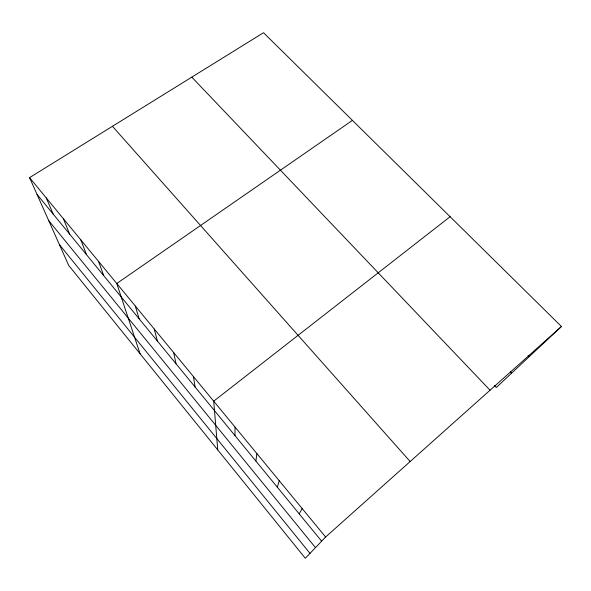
<?xml version="1.0" encoding="UTF-8"?>
<svg xmlns="http://www.w3.org/2000/svg" width="591" height="591" viewBox="0 0 591 591"><rect width="100%" height="100%" fill="white"/><g stroke="black" fill="none" stroke-linecap="round" stroke-linejoin="round"><path stroke-width="0.89" d="M234.959 435.574L235.041 427.086M255.896 461.083L256.886 453.593M277.305 487.176L279.248 480.742M299.216 513.867L302.149 508.541M561.45 326.491L325.611 537.012L305.318 558.281L68.682 265.396L29.55 177.64L263.52 32.719L561.45 326.491L496.307 387.497L494.431 385.539M450.113 216.705L213.706 401.178L217.754 449.906M352.413 120.372L116.759 283.503L140.06 353.75M528.103 355.191L529.396 356.506M510.343 371.82L511.629 373.143M191.794 77.14L490.065 390.208M112.453 126.289L410.161 461.534M29.55 177.64L325.611 537.012M37.011 194.373L321.63 541.179M48.728 220.657L315.491 547.621M59.425 244.637L309.994 553.383M46.283 197.955L53.197 214.097M63.363 218.685L69.701 234.206M80.79 239.843L86.537 254.721M98.586 261.444L103.713 275.65M135.317 306.027L139.121 318.793M154.281 329.047L157.376 341.037M173.658 352.568L176.015 363.746M193.456 376.607L195.052 386.942"/></g></svg>
